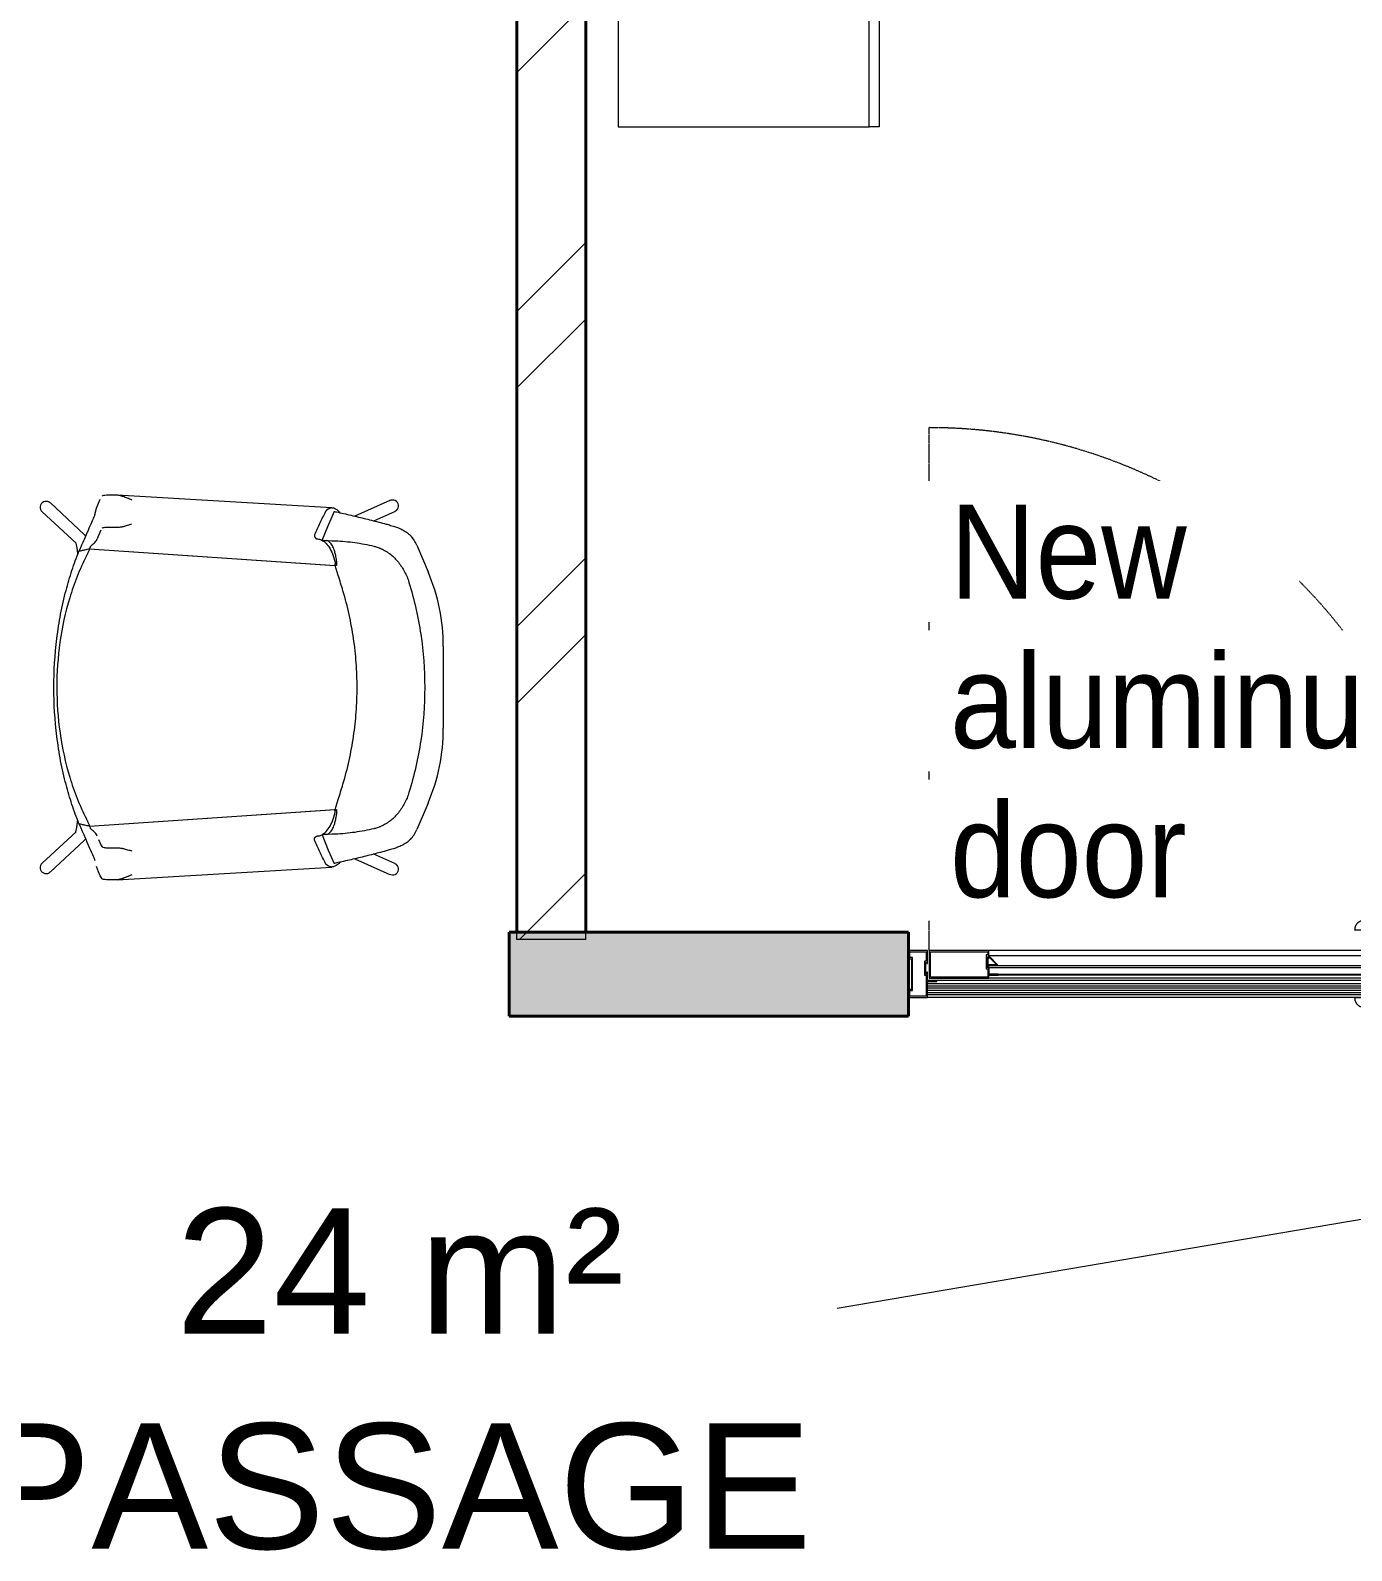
# Model space of a CAD drawing. Header units: millimetres. Extents: x -44657 to 28812, y -28146 to 16565.
# Drawn here: x -15249 to -13142, y -3877 to -1453 of the extents above; entities that cross this region are included whole.
import ezdxf

# ---------------------------------------------------------------- set-up
doc = ezdxf.new("R2010")
doc.units = ezdxf.units.MM
doc.linetypes.add('Detail Dash', pattern=[1.1, 0.55, -0.55])
for name, color, linetype, lineweight in [('A-AREA-IDEN', 2, 'Continuous', 5), ('A-DOOR', 31, 'Continuous', 9), ('A-WALL', 113, 'Continuous', 9), ('A-WALL-PATT', 111, 'Continuous', 9), ('G-ANNO-TEXT', 231, 'Continuous', 5), ('I-FURN', 30, 'Continuous', 5), ('I-WALL', 2, 'Continuous', 9)]:
    doc.layers.add(name, color=color, linetype=linetype, lineweight=lineweight)
doc.styles.add('Arial_1', font='arial.ttf', dxfattribs={"height": 200})
doc.styles.add('Arial_5', font='arial.ttf', dxfattribs={"width": 0.9, "height": 150})

# ---------------------------------------------------------------- blocks, each defined once
blk = doc.blocks.new('Door Aluminium - Single Opening Out with Cill - Door Aluminium Single Opening Out with Cill 900x2100-1421182-NEW PROPOSED GROUND STOREY PLAN _White Box_')
at = {"layer": 'A-DOOR', "linetype": 'Detail Dash', "lineweight": 5}
blk.add_line((-417, 37.3), (-417, 871.3), dxfattribs=at)
at = {"layer": 'A-DOOR', "lineweight": 5}
for p, q in [((348.4, 85.5), (276.4, 85.5)), ((261.4, 70.5), (275.4, 70.5)), ((261.4, 70.5), (262.4, 70.5)), ((273.4, 70.5), (275.4, 70.5)), ((276.4, 71.5), (348.4, 71.5)), ((356.4, 63.5), (356.4, 48.1)), ((370.4, 48.1), (370.4, 63.5)), ((-420, 37.5), (-450, 37.5)), ((-448.5, 24.5), (-445.5, 24.5)), ((-448.5, 22), (-448.5, 24.5)), ((-448, 35.5), (-422, 35.5)), ((-448, 26.3), (-448, 35.5)), ((-443.7, 26.3), (-448, 26.3)), ((-445.5, 24.5), (-445.5, -24.5)), ((-443.7, -26.3), (-443.7, 26.3)), ((-422, 35.5), (-422, 20.3)), ((-420, 17), (-420, 37.5)), ((-322, 37.3), (-417, 37.3)), ((-417, 37.3), (-417, -6.7)), ((-415.2, 35.5), (-323.8, 35.5)), ((-415.2, -4.9), (-415.2, 35.5)), ((-323.8, 30.6), (-326.4, 30.6)), ((-326.4, 30.6), (-326.4, 8.5)), ((-324.6, 10.3), (-324.6, 27.3)), ((-324.6, 27.3), (-322, 27.3)), ((-324.1, 27), (-324.1, 13.9)), ((-321.8, 27), (-324.1, 27)), ((-324.1, 27), (-320.8, 27)), ((-323.8, 35.5), (-323.8, 30.6)), ((-323.1, 14.9), (-323.1, 26)), ((-323.1, 26), (-320.3, 26)), ((-320.3, 26), (-323.1, 26)), ((322, 37.3), (-322, 37.3)), ((-322, 27.3), (-322, 37.3)), ((-322, 26), (-322, 27.3)), ((-306.9, 13.9), (-321.8, 28.9)), ((-321.8, 28.9), (-321.8, 27)), ((-321.8, 28.9), (-321.8, 27)), ((321.8, 28.9), (-321.8, 28.9)), ((-320.3, 26), (-309.3, 14.9)), ((321.8, 28.9), (306.9, 13.9)), ((309.3, 14.9), (320.3, 26)), ((320.3, 26), (323.1, 26)), ((323.1, 26), (320.3, 26)), ((320.8, 27), (324.1, 27)), ((321.8, 27), (321.8, 28.9)), ((321.8, 28.9), (321.8, 27)), ((324.1, 27), (321.8, 27)), ((417, 37.3), (322, 37.3)), ((322, 37.3), (322, 27.3)), ((322, 27.3), (322, 26)), ((322, 27.3), (324.6, 27.3)), ((323.1, 26), (323.1, 14.9)), ((323.8, 30.6), (323.8, 35.5)), ((323.8, 35.5), (415.2, 35.5)), ((326.4, 30.6), (323.8, 30.6)), ((324.1, 13.9), (324.1, 27)), ((324.6, 27.3), (324.6, 10.3)), ((326.4, 8.5), (326.4, 30.6)), ((333.4, 43.5), (393.4, 43.5)), ((333.4, 43.5), (333.4, 37.5)), ((393.4, 37.5), (333.4, 37.5)), ((343.4, 48.1), (343.4, 43.5)), ((344.1, 48.1), (343.4, 48.1)), ((383.4, 48.1), (343.4, 48.1)), ((383.4, 48.1), (382.8, 48.1)), ((383.4, 43.5), (383.4, 48.1)), ((393.4, 37.5), (393.4, 43.5)), ((415.2, 35.5), (415.2, -4.9)), ((417, -6.7), (417, 37.3)), ((450, 37.5), (420, 37.5)), ((420, 37.5), (420, 17)), ((422, 35.5), (448, 35.5)), ((422, 20.3), (422, 35.5)), ((448, 26.3), (443.7, 26.3)), ((443.7, 26.3), (443.7, -26.3)), ((445.5, -24.5), (445.5, 24.5)), ((445.5, 24.5), (448.5, 24.5)), ((448, 35.5), (448, 26.3)), ((448.5, 24.5), (448.5, 22)), ((-450, 22), (-448.5, 22)), ((-422, 20.3), (-424.4, 20.3)), ((-424.4, 20.3), (-424.4, -1.8)), ((-422.6, 0), (-422.6, 18.5)), ((-422.6, 18.5), (-421, 18.5)), ((-421.3, 0), (-422.6, 0)), ((-421, 3), (-421.3, 0)), ((-421, 18.5), (-421, 17)), ((-421, 17), (-420, 17)), ((-420, 3), (-421, 3)), ((-420, -10.2), (-420, 3)), ((-326.4, 8.5), (-323.8, 8.5)), ((-323.3, 10.3), (-324.6, 10.3)), ((-324.1, 13.9), (-306.9, 13.9)), ((-323.8, 8.5), (-323.8, -4.9)), ((-322, 13.3), (-323.3, 13.3)), ((-323.3, 13.3), (-323.3, 10.3)), ((-309.3, 14.9), (-323.1, 14.9)), ((322, 13.3), (-322, 13.3)), ((-322, 0), (-322, 13.3)), ((322, 10), (-322, 10)), ((-322, 10), (-322, 0)), ((-322, 0), (322, 0)), ((-306.9, 13.9), (306.9, 13.9)), ((306.9, 13.9), (324.1, 13.9)), ((323.1, 14.9), (309.3, 14.9)), ((323.3, 13.3), (322, 13.3)), ((322, 13.3), (322, 0)), ((322, 0), (322, 10)), ((323.3, 10.3), (323.3, 13.3)), ((324.6, 10.3), (323.3, 10.3)), ((323.8, -4.9), (323.8, 8.5)), ((323.8, 8.5), (326.4, 8.5)), ((420, 17), (421, 17)), ((421, 3), (420, 3)), ((420, 3), (420, -10.2)), ((421, 17), (421, 18.5)), ((421, 18.5), (422.6, 18.5)), ((421.3, 0), (421, 3)), ((422.6, 0), (421.3, 0)), ((424.4, 20.3), (422, 20.3)), ((422.6, 18.5), (422.6, 0)), ((424.4, -1.8), (424.4, 20.3)), ((448.5, 22), (450, 22)), ((-448.5, -22), (-450, -22)), ((-448.5, -24.5), (-448.5, -22)), ((-424.4, -1.8), (-421.8, -1.8)), ((-421.8, -1.8), (-421.8, -35.5)), ((-405, -10.2), (-420, -10.2)), ((-420, -37.5), (-420, -12)), ((-420, -12), (-405, -12)), ((356.7, -15.7), (-420, -15.7)), ((356.9, -19.2), (-420, -19.2)), ((356.7, -22.7), (-420, -22.7)), ((-417, -6.7), (-322, -6.7)), ((-323.8, -4.9), (-415.2, -4.9)), ((333.4, -10.2), (-405, -10.2)), ((-405, -12), (-405, -10.2)), ((-307, 0), (-322, 0)), ((-322, -6.7), (-322, -1.7)), ((-322, -1.7), (-307, -1.7)), ((322, -6.7), (-322, -6.7)), ((-307, -1.7), (-307, 0)), ((307, -1.7), (-307, -1.7)), ((322, 0), (307, 0)), ((307, 0), (307, -1.7)), ((307, -1.7), (322, -1.7)), ((322, -1.7), (322, -6.7)), ((322, -6.7), (417, -6.7)), ((415.2, -4.9), (323.8, -4.9)), ((333.4, -6.7), (333.4, -11)), ((393.4, -11), (333.4, -11)), ((343.4, -11), (343.4, -15.6)), ((343.4, -15.6), (383.4, -15.6)), ((343.4, -15.6), (344.1, -15.6)), ((356.4, -15.6), (356.4, -31)), ((420, -15.7), (370.2, -15.7)), ((420, -19.2), (370.2, -19.2)), ((420, -22.7), (370.2, -22.7)), ((370.4, -31), (370.4, -15.6)), ((382.8, -15.6), (383.4, -15.6)), ((383.4, -15.6), (383.4, -11)), ((393.4, -11), (393.4, -6.7)), ((405, -10.2), (393.4, -10.2)), ((420, -10.2), (405, -10.2)), ((405, -10.2), (405, -12)), ((405, -12), (420, -12)), ((420, -12), (420, -37.5)), ((421.8, -35.5), (421.8, -1.8)), ((421.8, -1.8), (424.4, -1.8)), ((450, -22), (448.5, -22)), ((448.5, -22), (448.5, -24.5)), ((-450, -37.5), (-420, -37.5)), ((-445.5, -24.5), (-448.5, -24.5)), ((-448, -35.5), (-448, -26.3)), ((-448, -26.3), (-443.7, -26.3)), ((-421.8, -35.5), (-448, -35.5)), ((356.7, -26.2), (-420, -26.2)), ((356.7, -29.7), (-420, -29.7)), ((355.5, -33.2), (-420, -33.2)), ((352.1, -37.5), (-420, -37.5)), ((262.4, -38), (261.4, -38)), ((275.4, -38), (261.4, -38)), ((275.4, -38), (273.4, -38)), ((348.4, -39), (276.4, -39)), ((420, -37.5), (368.7, -37.5)), ((420, -33.2), (368.8, -33.2)), ((420, -26.2), (370, -26.2)), ((420, -29.7), (370.2, -29.7)), ((420, -37.5), (450, -37.5)), ((448, -35.5), (421.8, -35.5)), ((443.7, -26.3), (448, -26.3)), ((448.5, -24.5), (445.5, -24.5)), ((448, -26.3), (448, -35.5)), ((276.4, -53), (348.4, -53))]:
    blk.add_line(p, q, dxfattribs=at)
at = {"layer": 'A-DOOR', "lineweight": 5, "flags": 128}
for points in [[(276.4, 85.5), (275.8, 85.5), (275.2, 85.5), (274.7, 85.4), (274.1, 85.3), (273.5, 85.2), (272.9, 85.1), (272.3, 84.9), (271.7, 84.7), (271.2, 84.5), (270.6, 84.3), (270.1, 84.1), (269.5, 83.8), (269, 83.5), (268.5, 83.2), (268, 82.9), (267.5, 82.5), (267, 82.2), (266.6, 81.8), (266.1, 81.4), (265.7, 81), (265.3, 80.5), (264.9, 80.1), (264.5, 79.6), (264.2, 79.1), (263.8, 78.6), (263.5, 78.1), (263.2, 77.6), (262.9, 77), (262.7, 76.5), (262.5, 75.9), (262.3, 75.4), (262.1, 74.8), (261.9, 74.2), (261.8, 73.6), (261.7, 73), (261.6, 72.5), (261.5, 71.9), (261.5, 71.3), (261.4, 70.7), (261.4, 70.5)], [(370.4, 63.5), (370.4, 64.4), (370.4, 65.3), (370.3, 66.1), (370.2, 67), (370, 67.9), (369.8, 68.7), (369.6, 69.6), (369.3, 70.4), (369, 71.3), (368.7, 72.1), (368.4, 72.9), (368, 73.7), (367.5, 74.4), (367.1, 75.2), (366.6, 75.9), (366.1, 76.6), (365.6, 77.3), (365, 78), (364.4, 78.7), (363.8, 79.3), (363.1, 79.9), (362.5, 80.5), (361.8, 81), (361.1, 81.5), (360.3, 82), (359.6, 82.5), (358.8, 82.9), (358, 83.3), (357.2, 83.7), (356.4, 84), (355.6, 84.3), (354.8, 84.6), (353.9, 84.8), (353, 85), (352.2, 85.2), (351.3, 85.3), (350.4, 85.4), (349.6, 85.5), (348.7, 85.5), (348.4, 85.5)], [(275.4, 70.5), (275.4, 70.5), (275.4, 70.6), (275.5, 70.6), (275.5, 70.7), (275.5, 70.7), (275.5, 70.7), (275.5, 70.8), (275.5, 70.8), (275.5, 70.9), (275.5, 70.9), (275.5, 70.9), (275.6, 71), (275.6, 71), (275.6, 71), (275.6, 71.1), (275.6, 71.1), (275.7, 71.1), (275.7, 71.2), (275.7, 71.2), (275.7, 71.2), (275.8, 71.2), (275.8, 71.3), (275.8, 71.3), (275.9, 71.3), (275.9, 71.3), (275.9, 71.4), (276, 71.4), (276, 71.4), (276, 71.4), (276.1, 71.4), (276.1, 71.4), (276.2, 71.5), (276.2, 71.5), (276.2, 71.5), (276.3, 71.5), (276.3, 71.5), (276.4, 71.5), (276.4, 71.5), (276.4, 71.5), (276.4, 71.5)], [(348.4, 71.5), (348.8, 71.5), (349.1, 71.5), (349.4, 71.4), (349.7, 71.4), (350, 71.3), (350.3, 71.3), (350.7, 71.2), (351, 71.1), (351.3, 71), (351.6, 70.9), (351.9, 70.7), (352.1, 70.6), (352.4, 70.4), (352.7, 70.3), (353, 70.1), (353.2, 69.9), (353.5, 69.7), (353.7, 69.5), (354, 69.3), (354.2, 69.1), (354.4, 68.8), (354.6, 68.6), (354.8, 68.3), (355, 68.1), (355.2, 67.8), (355.3, 67.5), (355.5, 67.3), (355.6, 67), (355.8, 66.7), (355.9, 66.4), (356, 66.1), (356.1, 65.8), (356.2, 65.5), (356.3, 65.2), (356.3, 64.9), (356.4, 64.5), (356.4, 64.2), (356.4, 63.9), (356.4, 63.6), (356.4, 63.5)], [(261.4, -38), (261.5, -38.6), (261.5, -39.2), (261.6, -39.8), (261.6, -40.4), (261.7, -41), (261.9, -41.6), (262, -42.1), (262.2, -42.7), (262.4, -43.3), (262.6, -43.8), (262.9, -44.4), (263.1, -44.9), (263.4, -45.5), (263.7, -46), (264.1, -46.5), (264.4, -47), (264.8, -47.4), (265.2, -47.9), (265.6, -48.3), (266, -48.8), (266.4, -49.2), (266.9, -49.6), (267.4, -49.9), (267.8, -50.3), (268.3, -50.6), (268.9, -50.9), (269.4, -51.2), (269.9, -51.5), (270.5, -51.8), (271, -52), (271.6, -52.2), (272.1, -52.4), (272.7, -52.5), (273.3, -52.7), (273.9, -52.8), (274.5, -52.9), (275.1, -52.9), (275.7, -53), (276.3, -53), (276.4, -53)], [(276.4, -39), (276.4, -39), (276.4, -39), (276.3, -39), (276.3, -39), (276.2, -39), (276.2, -39), (276.2, -39), (276.1, -38.9), (276.1, -38.9), (276.1, -38.9), (276, -38.9), (276, -38.9), (275.9, -38.9), (275.9, -38.8), (275.9, -38.8), (275.8, -38.8), (275.8, -38.8), (275.8, -38.8), (275.8, -38.7), (275.7, -38.7), (275.7, -38.7), (275.7, -38.6), (275.7, -38.6), (275.6, -38.6), (275.6, -38.5), (275.6, -38.5), (275.6, -38.5), (275.5, -38.4), (275.5, -38.4), (275.5, -38.4), (275.5, -38.3), (275.5, -38.3), (275.5, -38.2), (275.5, -38.2), (275.5, -38.2), (275.5, -38.1), (275.4, -38.1), (275.4, -38.1), (275.4, -38), (275.4, -38)], [(356.4, -31), (356.4, -31.3), (356.4, -31.6), (356.4, -32), (356.3, -32.3), (356.3, -32.6), (356.2, -32.9), (356.1, -33.2), (356, -33.5), (355.9, -33.8), (355.8, -34.1), (355.7, -34.4), (355.5, -34.7), (355.4, -35), (355.2, -35.2), (355, -35.5), (354.9, -35.8), (354.7, -36), (354.5, -36.3), (354.2, -36.5), (354, -36.7), (353.8, -37), (353.5, -37.2), (353.3, -37.4), (353, -37.6), (352.8, -37.7), (352.5, -37.9), (352.2, -38.1), (351.9, -38.2), (351.6, -38.3), (351.3, -38.5), (351, -38.6), (350.7, -38.7), (350.4, -38.7), (350.1, -38.8), (349.8, -38.9), (349.5, -38.9), (349.2, -39), (348.9, -39), (348.5, -39), (348.4, -39)], [(348.4, -53), (349.3, -53), (350.2, -52.9), (351.1, -52.8), (352, -52.7), (352.8, -52.6), (353.7, -52.4), (354.5, -52.1), (355.4, -51.9), (356.2, -51.6), (357, -51.3), (357.8, -50.9), (358.6, -50.5), (359.4, -50.1), (360.1, -49.6), (360.9, -49.2), (361.6, -48.6), (362.3, -48.1), (363, -47.5), (363.6, -46.9), (364.2, -46.3), (364.8, -45.7), (365.4, -45), (365.9, -44.3), (366.5, -43.6), (367, -42.9), (367.4, -42.1), (367.8, -41.4), (368.2, -40.6), (368.6, -39.8), (369, -39), (369.3, -38.1), (369.5, -37.3), (369.8, -36.5), (370, -35.6), (370.1, -34.7), (370.3, -33.9), (370.4, -33), (370.4, -32.1), (370.4, -31.2), (370.4, -31)]]:
    blk.add_lwpolyline(points, dxfattribs=at)
at = {"layer": 'A-DOOR', "color": 135, "linetype": 'Detail Dash', "lineweight": 5}
blk.add_arc((-417, 37.3), 834, 360, 90, dxfattribs=at)
blk = doc.blocks.new('Storage_Stand Alone_Closed_Double with 1 Adjustable Shelf - 780Hx1600Wx400D-1044822-NEW PROPOSED GROUND STOREY PLAN _White Box_')
at = {"layer": 'I-FURN', "color": 31}
for p, q in [((1600, 0), (0, 0)), ((0, 0), (0, -400)), ((1600, -400), (1600, 0)), ((0, -400), (400, -400)), ((0, -416), (0, -400)), ((0, -400), (1600, -400)), ((400, -400), (800, -400)), ((400, -416), (400, -400)), ((400, -400), (400, -416)), ((800, -400), (800, -416)), ((800, -400), (1200, -400)), ((800, -416), (800, -400)), ((1200, -400), (1600, -400)), ((1200, -416), (1200, -400)), ((1200, -400), (1200, -416)), ((1600, -400), (1600, -416)), ((400, -416), (0, -416)), ((800, -416), (400, -416)), ((1200, -416), (800, -416)), ((1600, -416), (1200, -416))]:
    blk.add_line(p, q, dxfattribs=at)
blk = doc.blocks.new('Coalesse_Bindu_LowBackGuestChair - FABRIC-V23-NEW PROPOSED GROUND STOREY PLAN _White Box_')
at = {"layer": 'I-FURN', "color": 31}
for p, q in [((-65.1, 347.5), (65.1, 347.5)), ((-226.7, 305.3), (-184.3, 323.3)), ((184.3, 323.3), (226.7, 305.3)), ((-265.8, 236.6), (-280.6, 270.1)), ((280.6, 270.1), (265.8, 236.6)), ((-298, 262.4), (-273.2, 206.3)), ((273.2, 206.3), (298, 262.4)), ((-221.2, -216.6), (-194.5, 175)), ((-221.2, -216.6), (-194.5, 174.2)), ((-178.8, 179.9), (-194.5, 175)), ((194.5, 175), (178.8, 179.9)), ((221.2, -216.6), (194.5, 175)), ((221.2, -216.6), (194.5, 174.2)), ((-286.3, 169.4), (-306.6, -172.7)), ((306.6, -172.7), (286.3, 169.4)), ((-244.1, -225.2), (-294.2, -279.3)), ((-280.2, -292.3), (-230.1, -238.2)), ((230.1, -238.2), (280.2, -292.3)), ((294.2, -279.3), (244.1, -225.2))]:
    blk.add_line(p, q, dxfattribs=at)
at = {"layer": 'I-FURN', "color": 31, "flags": 128}
for points in [[(-280.6, 270.1), (-281, 270.9), (-282.4, 272.9), (-284.2, 274.5), (-286.3, 275.6), (-288.6, 276.2), (-290.9, 276.2), (-293.1, 275.6), (-295.1, 274.5), (-296.8, 272.9), (-298, 270.9), (-298.7, 268.6), (-298.9, 266.2)], [(298.9, 266.2), (298.7, 268.6), (298, 270.9), (296.8, 272.9), (295.1, 274.5), (293.1, 275.6), (290.9, 276.2), (288.6, 276.2), (286.3, 275.6), (284.2, 274.5), (282.4, 272.9), (281, 270.9), (280.6, 270.1)], [(-298.9, 266.2), (-298.5, 263.8), (-297.6, 261.5)], [(297.6, 261.5), (298.5, 263.8), (298.9, 266.2)], [(-280.6, 173.2), (-256.4, 162.5), (-235.2, 154)], [(-234.4, 163.6), (-234.1, 169.4), (-233.9, 175.2)], [(233.9, 175.2), (234.1, 169.4), (234.4, 163.6)], [(235.2, 154), (259.7, 163.9), (280.6, 173.2)], [(-275.7, -208.3), (-285.7, -205.5), (-294, -202.6), (-300.4, -199.7)], [(-251, -198.7), (-247.2, -200.6), (-242.4, -202.5), (-236.9, -204.4)], [(242.4, -202.5), (247.2, -200.6), (251, -198.7), (254.1, -196.8)], [(305.2, -196.8), (300.4, -199.7), (294, -202.6), (285.7, -205.5)], [(-244.1, -225.2), (-242.9, -224.1), (-241.7, -223.2)], [(-231.2, -239.1), (-231.1, -239.1), (-230.9, -239), (-230.5, -238.8), (-230, -238.7), (-229.4, -238.5), (-228.7, -238.3), (-227.9, -238.1), (-227, -237.9), (-226.1, -237.7), (-225, -237.4), (-223.9, -237.2), (-222.7, -237), (-221.5, -236.9), (-220.1, -236.7), (-218.8, -236.5), (-217.3, -236.3), (-215.9, -236.1), (-214.3, -236), (-212.7, -235.8)], [(231.2, -239.1), (231.1, -239.1), (230.9, -239), (230.5, -238.8), (230, -238.7), (229.4, -238.5), (228.7, -238.3), (227.9, -238.1), (227, -237.9), (226.1, -237.7), (225, -237.4), (223.9, -237.2), (222.7, -237), (221.5, -236.9), (220.1, -236.7), (218.8, -236.5), (217.3, -236.3), (215.9, -236.1), (214.3, -236), (212.7, -235.8)], [(244.1, -225.2), (242.9, -224.1), (241.7, -223.2)], [(-294.2, -279.4), (-295.6, -281.3), (-296.5, -283.5), (-296.8, -285.8)], [(-296.8, -285.8), (-296.6, -288.1), (-295.8, -290.3), (-294.5, -292.2), (-292.8, -293.7), (-290.8, -294.8), (-288.5, -295.4), (-286.2, -295.4), (-284, -294.8), (-281.9, -293.7), (-280.1, -292.2)], [(280.1, -292.2), (281.9, -293.7), (284, -294.8), (286.2, -295.4), (288.5, -295.4), (290.8, -294.8), (292.8, -293.7), (294.5, -292.2), (295.8, -290.3), (296.6, -288.1), (296.8, -285.8)], [(296.8, -285.8), (296.5, -283.5), (295.6, -281.3), (294.2, -279.4)]]:
    blk.add_lwpolyline(points, dxfattribs=at)
at = {"layer": 'I-FURN', "color": 31}
for centre, radius, start, end in [((-65.1, 42.3), 305.2, 90, 113), ((65.1, 42.3), 305.2, 67, 90), ((-206.8, 258.5), 50.9, 113, 134.0866), ((206.8, 258.5), 50.9, 45.9134, 67)]:
    blk.add_arc(centre, radius, start, end, dxfattribs=at)
for points, knots in [([(-167.6, 292.7), (-154.1, 296.9), (-126.7, 304.1), (-70.9, 314.7), (0, 319.9), (70.9, 314.7), (126.7, 304.1), (154.1, 296.9), (167.6, 292.7)], [0, 0, 0, 0, 0.125, 0.25, 0.5, 0.75, 0.875, 1, 1, 1, 1]), ([(-254.9, 274.2), (-254.2, 276.7), (-252.6, 280.3), (-250, 285.1), (-247, 289.8), (-244.2, 293), (-242.2, 295)], [-1, -1, -1, -1, -0.666667, -0.5, -0.333333, 0, 0, 0, 0]), ([(242.2, 295), (244.2, 293), (247, 289.8), (250, 285.1), (252.6, 280.3), (254.2, 276.7), (254.9, 274.2)], [-1, -1, -1, -1, -0.666667, -0.5, -0.333333, 0, 0, 0, 0]), ([(-225.3, 236.7), (-225, 238.2), (-224.2, 240.8), (-222.9, 244.4), (-222, 246.6), (-221.3, 248.4), (-220.4, 250.2), (-219.2, 252.6), (-216.8, 257.1), (-214, 261), (-212, 263.6)], [0, 0, 0, 0, 0.25, 0.375, 0.4375, 0.5, 0.5625, 0.625, 0.75, 1, 1, 1, 1]), ([(212, 263.6), (214, 261), (216.8, 257.1), (219.6, 252), (221, 249), (222, 246.6), (222.9, 244.4), (224.2, 240.8), (225, 238.2), (225.3, 236.7)], [0, 0, 0, 0, 0.25, 0.375, 0.5, 0.5625, 0.625, 0.75, 1, 1, 1, 1]), ([(-279, 182.7), (-279, 182.7), (-282.1, 179.8), (-284.3, 176.5), (-285.7, 172.8)], [0.6948838, 0.6948838, 0.6948838, 0.6948838, 0.7, 1, 1, 1, 1]), ([(-280.6, 173.3), (-280.7, 173.2), (-280.6, 174), (-279.6, 178.3), (-278.7, 182.6)], [-0.75, -0.75, -0.75, -0.75, -0.5, 0, 0, 0, 0]), ([(-218.5, 173.7), (-221.4, 172.8), (-226.4, 170.7), (-231.7, 166.6), (-233.8, 163.4), (-234.5, 161.7)], [0, 0, 0, 0, 0.25, 0.5, 0.7430532, 0.7430532, 0.7430532, 0.7430532]), ([(-199.6, 175), (-199.3, 175.1), (-198.4, 175.1), (-196.5, 174.7), (-195.2, 174.4), (-194.5, 174.2)], [0, 0, 0, 0, 0.4, 0.7, 1, 1, 1, 1]), ([(199.6, 175), (199.3, 175.1), (198.8, 175.1), (197.9, 175), (196.6, 174.7), (195.4, 174.4), (194.5, 174.2)], [-1, -1, -1, -1, -0.7, -0.55, -0.4, 0, 0, 0, 0]), ([(234.5, 161.7), (233.8, 163.4), (231.7, 166.6), (226.4, 170.7), (221.4, 172.8), (218.5, 173.7)], [0.2569468, 0.2569468, 0.2569468, 0.2569468, 0.5, 0.75, 1, 1, 1, 1]), ([(278.7, 182.6), (279.6, 178.3), (280.6, 174), (280.7, 173.2), (280.6, 173.3)], [-1, -1, -1, -1, -0.5, -0.25, -0.25, -0.25, -0.25]), ([(279, 182.7), (280, 181.7), (282.8, 178.7), (284.8, 175.3), (285.7, 172.8)], [-0.3051162, -0.3051162, -0.3051162, -0.3051162, -0.2, 0, 0, 0, 0]), ([(-286.3, 169.6), (-286.3, 169.2), (-286.3, 168.6), (-286.1, 167.7), (-285.9, 167), (-285.6, 166.2), (-285.3, 165.4), (-284.9, 164.7), (-284.4, 163.7), (-283.9, 163), (-283.6, 162.5), (-283.4, 162.3), (-283.2, 162), (-282.9, 161.5), (-282.5, 161.1), (-282.2, 160.9), (-282, 160.7), (-281.7, 160.4), (-281.2, 160), (-280.8, 159.8), (-280.5, 159.6)], [0, 0, 0, 0, 0.142857, 0.214286, 0.285714, 0.357143, 0.428571, 0.5, 0.571429, 0.678571, 0.705357, 0.71875, 0.732143, 0.785714, 0.839286, 0.852679, 0.866071, 0.892857, 0.946429, 1, 1, 1, 1]), ([(-243.4, 142.1), (-243.2, 142), (-242.7, 141.9), (-242.3, 141.8), (-242, 141.8), (-241.8, 141.8), (-241.6, 141.8), (-241.4, 141.9), (-241, 142), (-240.7, 142.1), (-240.5, 142.2), (-240.3, 142.2), (-240.2, 142.3), (-240, 142.4), (-239.7, 142.6), (-239.5, 142.8), (-239.3, 142.9), (-239.1, 143), (-239, 143.1), (-238.8, 143.3), (-238.7, 143.5), (-238.4, 143.7), (-238.1, 144), (-237.8, 144.4), (-237.4, 145.1), (-237, 146), (-236.8, 146.6), (-236.8, 147)], [0, 0, 0, 0, 0.071429, 0.107143, 0.125, 0.142857, 0.160714, 0.178571, 0.214286, 0.25, 0.267857, 0.285714, 0.303571, 0.321429, 0.357143, 0.392857, 0.410714, 0.428571, 0.446429, 0.464286, 0.5, 0.535714, 0.571429, 0.642857, 0.714286, 0.857143, 1, 1, 1, 1]), ([(243.4, 142.1), (243.2, 142), (242.8, 141.9), (242.3, 141.8), (241.9, 141.8), (241.5, 141.8), (241, 142), (240.6, 142.1), (240.2, 142.3), (239.9, 142.4), (239.6, 142.6), (239.3, 142.9), (239.2, 143), (239, 143.1), (238.8, 143.3), (238.7, 143.5), (238.4, 143.7), (238.1, 144), (237.8, 144.4), (237.4, 145.1), (237, 146), (236.8, 146.6), (236.8, 147)], [-1, -1, -1, -1, -0.946429, -0.892857, -0.859375, -0.839286, -0.785714, -0.732143, -0.705357, -0.678571, -0.625, -0.598214, -0.571429, -0.553571, -0.535714, -0.5, -0.464286, -0.428571, -0.357143, -0.285714, -0.142857, 0, 0, 0, 0]), ([(286.3, 169.6), (286.3, 169.3), (286.3, 168.9), (286.2, 168.2), (286.1, 167.7), (286, 167.2), (285.9, 166.9), (285.7, 166.3), (285.2, 165.3), (284.6, 164.1), (284.1, 163.2), (283.7, 162.7), (283.5, 162.4), (283.3, 162.1), (283.1, 161.9), (282.9, 161.5), (282.5, 161.2), (282.2, 160.8), (281.8, 160.5), (281.3, 160.1), (280.8, 159.8), (280.5, 159.6)], [-1, -1, -1, -1, -0.892857, -0.839286, -0.785714, -0.732143, -0.705357, -0.678571, -0.571429, -0.428571, -0.357143, -0.321429, -0.285714, -0.267857, -0.25, -0.214286, -0.178571, -0.142857, -0.107143, -0.071429, 0, 0, 0, 0]), ([(-298.9, -149.5), (-299.4, -150.6), (-300.4, -152.9), (-301.8, -156.3), (-303.2, -159.7), (-304.2, -162.6), (-305, -164.9), (-305.5, -166.6), (-305.9, -168.3), (-306.4, -170.5), (-306.6, -172.2), (-306.6, -173.3)], [0, 0, 0, 0, 0.142857, 0.285714, 0.428571, 0.571429, 0.642857, 0.714286, 0.785714, 0.857143, 1, 1, 1, 1]), ([(-255.7, -172), (-255.7, -171), (-255.8, -168.9), (-256.1, -166.3), (-256.6, -164.1), (-257, -162), (-257.7, -159.2), (-258.7, -156), (-259.7, -152.7), (-260.4, -150.5), (-260.7, -149.5)], [0, 0, 0, 0, 0.142857, 0.285714, 0.357143, 0.428571, 0.571429, 0.714286, 0.857143, 1, 1, 1, 1]), ([(255.7, -172), (255.7, -171), (255.8, -168.9), (256.1, -166.3), (256.6, -164.1), (257, -162), (257.7, -159.2), (258.7, -156), (259.7, -152.7), (260.4, -150.5), (260.7, -149.5)], [-1, -1, -1, -1, -0.857143, -0.714286, -0.642857, -0.571429, -0.428571, -0.285714, -0.142857, 0, 0, 0, 0]), ([(298.9, -149.5), (299.6, -151.1), (300.5, -153.3), (301.6, -155.9), (302.3, -157.6), (303.3, -160), (304.2, -162.6), (305, -164.9), (305.5, -166.6), (305.9, -168.3), (306.4, -170.5), (306.6, -172.2), (306.6, -173.3)], [-1, -1, -1, -1, -0.785714, -0.732143, -0.678571, -0.571429, -0.428571, -0.357143, -0.285714, -0.214286, -0.142857, 0, 0, 0, 0]), ([(-254.1, -196.8), (-254.7, -196.3), (-255.5, -193.3), (-255.9, -183.9), (-255.8, -176.2), (-255.7, -172)], [0, 0, 0, 0, 0.4, 0.7, 1, 1, 1, 1]), ([(254.1, -196.8), (254.6, -196.4), (255.3, -194.3), (255.9, -186.3), (255.9, -177.6), (255.7, -172)], [-1, -1, -1, -1, -0.7, -0.4, 0, 0, 0, 0]), ([(-271.4, -210), (-269.6, -211), (-264, -213.4), (-249.3, -219.6), (-236.1, -225.4), (-228, -229)], [-1, -1, -1, -1, -0.7, -0.4, 0, 0, 0, 0]), ([(228, -229), (234.1, -226.3), (245.6, -221.2), (261.7, -214.4), (269, -211.3), (271.4, -210)], [-1, -1, -1, -1, -0.7, -0.4, 0, 0, 0, 0]), ([(-209.7, -221.8), (-199, -227.2), (-177.2, -237.1), (-131.8, -252.9), (-72.7, -265.7), (0, -270.7), (72.7, -265.6), (131.8, -252.9), (177.2, -237), (199, -227.2), (209.7, -221.8)], [0, 0, 0, 0, 0.083333, 0.166667, 0.333333, 0.5, 0.666667, 0.833333, 0.916667, 1, 1, 1, 1]), ([(154.9, -254.3), (142.3, -257.6), (117, -263.3), (65.4, -271.3), (0, -275.2), (-65.4, -271.3), (-117, -263.3), (-142.3, -257.6), (-154.9, -254.3)], [0, 0, 0, 0, 0.125, 0.25, 0.5, 0.75, 0.875, 1, 1, 1, 1])]:
    blk.add_open_spline(points, degree=3, knots=knots, dxfattribs=at)
for points in [[(-199.7, 275.8), (-194.9, 279.6), (-184.8, 286.2), (-173.5, 290.9), (-167.6, 292.7)], [(167.6, 292.7), (173.5, 290.9), (184.8, 286.2), (194.9, 279.6), (199.7, 275.8)], [(-261.4, 253.4), (-261, 255.1), (-259.8, 259.3), (-258.1, 264.8), (-257.1, 267.8)], [(-257.1, 267.8), (-256.7, 268.9), (-256, 270.9), (-255.3, 273.1), (-254.9, 274.2)], [(-212, 263.6), (-210.2, 265.7), (-206.4, 270), (-202, 273.9), (-199.7, 275.8)], [(199.7, 275.8), (202, 273.9), (206.4, 270), (210.2, 265.7), (212, 263.6)], [(254.9, 274.2), (255.3, 273.1), (256, 270.9), (256.7, 268.9), (257.1, 267.8)], [(257.1, 267.8), (258.1, 264.8), (259.8, 259.3), (261, 255.1), (261.4, 253.4)], [(-278.7, 182.6), (-276.9, 190.5), (-273.3, 206.3), (-267.5, 229.9), (-263.5, 245.6), (-261.4, 253.4)], [(261.4, 253.4), (263.5, 245.6), (267.5, 229.9), (273.3, 206.3), (276.9, 190.5), (278.7, 182.6)], [(-233.9, 175.2), (-233.4, 185.7), (-231.5, 206.5), (-227.7, 226.8), (-225.3, 236.7)], [(225.3, 236.7), (227.7, 226.8), (231.5, 206.5), (233.4, 185.7), (233.9, 175.2)], [(154, 187.4), (141.6, 191.2), (116.6, 197.7), (78.1, 204.8), (39.2, 209), (0, 210.5), (-39.2, 209), (-78.1, 204.8), (-116.6, 197.7), (-141.6, 191.2), (-154, 187.4)], [(-285.7, 172.8), (-285.8, 172.6), (-286, 171.8), (-286.2, 170.4), (-286.3, 169.6)], [(-236, 151.6), (-234.8, 154.2), (-231.6, 159.2), (-224, 165.6), (-213.5, 170.9), (-204.5, 173.7), (-199.6, 175)], [(-196.4, 177.9), (-199.4, 177.6), (-205, 176.9), (-212.3, 175.5), (-216.6, 174.4), (-218.5, 173.7)], [(-194.5, 174.2), (-195.1, 175.1), (-195.7, 176.1), (-196.3, 177.1)], [(-194.5, 175), (-195, 176.1), (-195.5, 177.2), (-196, 178.3)], [(-154, 187.4), (-158.2, 186.2), (-166.4, 183.7), (-174.6, 181.1), (-178.8, 179.9)], [(178.8, 179.9), (174.6, 181.1), (166.4, 183.7), (158.2, 186.2), (154, 187.4)], [(196, 178.3), (195.5, 177.2), (195, 176.1), (194.5, 175)], [(194.5, 174.2), (195.1, 175.1), (195.7, 176.1), (196.3, 177.1)], [(218.5, 173.7), (216.6, 174.4), (212.3, 175.5), (205, 176.9), (199.4, 177.6), (196.4, 177.9)], [(236, 151.6), (234.8, 154.2), (231.6, 159.2), (224, 165.6), (213.5, 170.9), (204.5, 173.7), (199.6, 175)], [(285.7, 172.8), (285.8, 172.6), (286, 171.8), (286.2, 170.4), (286.3, 169.6)], [(-280.5, 159.6), (-274.4, 156.5), (-262.2, 150.5), (-249.7, 144.9), (-243.4, 142.1)], [(-236.8, 147), (-236.7, 148.1), (-236.4, 150.1), (-236.1, 151.2), (-236, 151.6)], [(-235.2, 154), (-235.1, 154), (-234.9, 154.6), (-234.6, 157.9), (-234.4, 161.5), (-234.4, 163.6)], [(234.4, 163.6), (234.4, 161.5), (234.6, 157.9), (234.9, 154.6), (235.1, 154), (235.2, 154)], [(236.8, 147), (236.7, 148.1), (236.4, 150.1), (236.1, 151.2), (236, 151.6)], [(280.5, 159.6), (274.4, 156.5), (262.2, 150.5), (249.7, 144.9), (243.4, 142.1)], [(-306.6, -173.3), (-306.8, -179.9), (-306.8, -191.3), (-305.8, -196.2), (-305.2, -196.8)], [(306.6, -173.3), (306.8, -179.9), (306.8, -191.3), (305.8, -196.2), (305.2, -196.8)], [(-275.7, -208.3), (-275, -208.5), (-273.6, -209), (-272.1, -209.6), (-271.4, -210)], [(-225.9, -214.1), (-227.9, -211.7), (-231.8, -207.6), (-235.3, -205.2), (-236.9, -204.4)], [(-221.2, -216.6), (-221.7, -216.4), (-222.5, -216.1), (-223.7, -215.5), (-224.7, -215), (-225.5, -214.5), (-225.8, -214.2), (-225.9, -214.1)], [(-219.6, -224.2), (-219.9, -222.9), (-220.4, -220.4), (-221, -217.8), (-221.2, -216.6)], [(-221.2, -216.6), (-219.8, -217.2), (-216.9, -218.3), (-214.1, -219.6), (-212.7, -220.3)], [(-219.6, -224.2), (-219.9, -222.9), (-220.4, -220.4), (-221, -217.8), (-221.2, -216.6)], [(212.7, -220.3), (214.1, -219.6), (216.9, -218.3), (219.8, -217.2), (221.2, -216.6)], [(221.2, -216.6), (221, -217.8), (220.4, -220.4), (219.9, -222.9), (219.6, -224.2)], [(221.2, -216.6), (221, -217.8), (220.4, -220.4), (219.9, -222.9), (219.6, -224.2)], [(225.9, -214.1), (225.8, -214.2), (225.5, -214.5), (224.7, -215), (223.7, -215.5), (222.5, -216.1), (221.7, -216.4), (221.2, -216.6)], [(236.9, -204.4), (235.3, -205.2), (231.8, -207.6), (227.9, -211.7), (225.9, -214.1)], [(271.4, -210), (272.1, -209.6), (273.6, -209), (275, -208.5), (275.7, -208.3)], [(-228, -229), (-226.3, -229.8), (-222.8, -231.4), (-219.1, -232.9), (-217.3, -233.7)], [(-217.3, -233.7), (-217.7, -232.2), (-218.5, -229.1), (-219.3, -225.9), (-219.6, -224.2)], [(-217.3, -233.7), (-217.7, -232.2), (-218.5, -229.1), (-219.3, -225.9), (-219.6, -224.2)], [(-154.9, -254.3), (-165.5, -251.4), (-186.6, -245.2), (-207.2, -237.7), (-217.3, -233.7)], [(-212.7, -220.3), (-212.2, -220.5), (-211.2, -221), (-210.2, -221.5), (-209.7, -221.8)], [(217.3, -233.7), (207.2, -237.7), (186.6, -245.2), (165.5, -251.4), (154.9, -254.3)], [(209.7, -221.8), (210.2, -221.5), (211.2, -221), (212.2, -220.5), (212.7, -220.3)], [(219.6, -224.2), (219.3, -225.9), (218.5, -229.1), (217.7, -232.2), (217.3, -233.7)], [(219.6, -224.2), (219.3, -225.9), (218.5, -229.1), (217.7, -232.2), (217.3, -233.7)], [(217.3, -233.7), (219.1, -232.9), (222.8, -231.4), (226.3, -229.8), (228, -229)]]:
    blk.add_open_spline(points, degree=3, dxfattribs=at)

msp = doc.modelspace()

# ---------------------------------------------------------------- hatches: boundary and pattern name
at = {"layer": 'A-WALL-PATT', "lineweight": 5}
h = msp.add_hatch(dxfattribs=at)
h.set_pattern_fill('FP_33', color=256, style=0, pattern_type=2)
h.set_pattern_definition([(45, (0, 0), (-251.447, 251.447), []), (45, (0, 381), (-251.447, 251.447), [])])
h.paths.add_polyline_path([(-14473.6, -2902.7), (-14363.6, -2902.7), (-14363.6, 781.3), (-14473.6, 781.3), (-14473.6, -2890.7)])
at = {"layer": 'A-WALL-PATT'}
h = msp.add_hatch(color=9, dxfattribs=at)
h.paths.add_polyline_path([(-10220.6, -3024.7), (-10220.6, -2890.7), (-12346.1, -2890.7), (-12346.1, -3024.7), (-11069.2, -3024.7)])
h.paths.add_polyline_path([(-13848.6, -3024.7), (-13848.6, -2890.7), (-14485.6, -2890.7), (-14485.6, -3024.7), (-14428.1, -3024.7)])

# ---------------------------------------------------------------- linework, layer by layer
at = {"layer": 'A-AREA-IDEN'}
msp.add_line((-12179.9, -3188), (-13962.4, -3490.8), dxfattribs=at)
at = {"layer": 'A-WALL', "color": 7, "lineweight": 40}
for p, q in [((-14473.6, 769.3), (-14473.6, -2890.7)), ((-14363.6, -2890.7), (-14363.6, 769.3))]:
    msp.add_line(p, q, dxfattribs=at)
at = {"layer": 'A-WALL'}
for p, q in [((-14473.6, -2902.7), (-14473.6, -2890.7)), ((-14363.6, -2902.7), (-14473.6, -2902.7)), ((-14363.6, -2902.7), (-14363.6, -2890.7))]:
    msp.add_line(p, q, dxfattribs=at)
at = {"layer": 'I-WALL', "color": 8, "lineweight": 40}
for p, q in [((-13848.6, -2890.7), (-14485.6, -2890.7)), ((-14485.6, -2890.7), (-14485.6, -3024.7)), ((-13848.6, -3024.7), (-13848.6, -2890.7)), ((-14485.6, -3024.7), (-13848.6, -3024.7))]:
    msp.add_line(p, q, dxfattribs=at)

# ---------------------------------------------------------------- block references
at = {"layer": 'A-DOOR', "color": 135, "linetype": 'Detail Dash', "lineweight": 5}
msp.add_blockref('Door Aluminium - Single Opening Out with Cill - Door Aluminium Single Opening Out with Cill 900x2100-1421182-NEW PROPOSED GROUND STOREY PLAN _White Box_', (-13398.6, -2957.7), dxfattribs=at)
at = {"layer": 'I-FURN', "color": 31}
for name, p, rotation in [('Storage_Stand Alone_Closed_Double with 1 Adjustable Shelf - 780Hx1600Wx400D-1044822-NEW PROPOSED GROUND STOREY PLAN _White Box_', (-14311.6, -1606.7), 89.99999999999952), ('Coalesse_Bindu_LowBackGuestChair - FABRIC-V23-NEW PROPOSED GROUND STOREY PLAN _White Box_', (-14938.2, -2500.7), 269.9999999999996)]:
    msp.add_blockref(name, p, dxfattribs=dict(at, rotation=rotation))

# ---------------------------------------------------------------- texts
at = {"layer": 'A-AREA-IDEN', "char_height": 200, "attachment_point": 1, "style": 'Arial_1'}
for s, insert, width in [('24 m²', (-15017.4, -3331.1), 881.856), ('PASSAGE', (-15338.4, -3674.2), 1659.493)]:
    msp.add_mtext(s, dxfattribs=dict(at, insert=insert, width=width))

# ---------------------------------------------------------------- next in the draw order: texts
at = {"layer": 'G-ANNO-TEXT', "color": 7, "char_height": 150, "attachment_point": 1, "style": 'Arial_5', "bg_fill": 3, "box_fill_scale": 1.25, "bg_fill_color": 256, "bg_fill_true_color": 13158600, "bg_fill_transparency": 0}
for s, insert, width in [('New ', (-13782.4, -2209), 519.494), ('aluminuim ', (-13782.4, -2447.1), 1118.354), ('door', (-13782.4, -2685.2), 447.342)]:
    msp.add_mtext(s, dxfattribs=dict(at, insert=insert, width=width))

doc.saveas('drawing.dxf')
